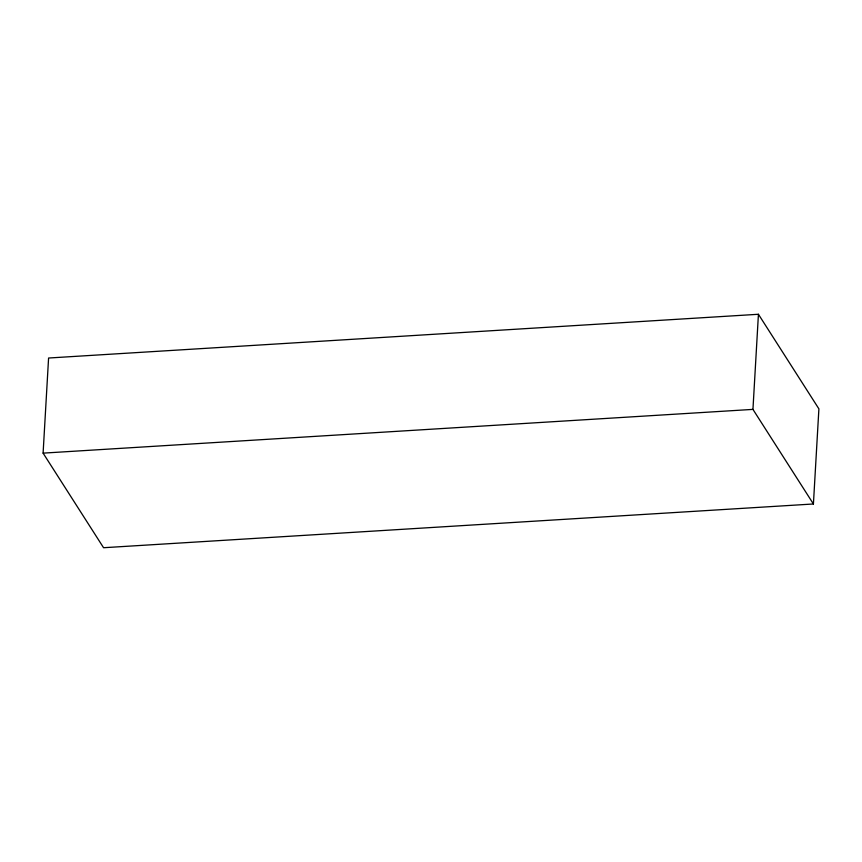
<?xml version="1.0" encoding="UTF-8"?>
<svg xmlns="http://www.w3.org/2000/svg" width="862" height="862" viewBox="0 0 862 862"><rect width="100%" height="100%" fill="white"/><g stroke="black" fill="none" stroke-linecap="round" stroke-linejoin="round"><path stroke-width="1.29" d="M43.1 453.132L48.584 358.021L758.431 314.274L818.9 408.868L813.416 503.979L103.569 547.726L43.1 453.132L752.946 409.385L813.416 503.979M752.946 409.385L758.431 314.274"/></g></svg>
